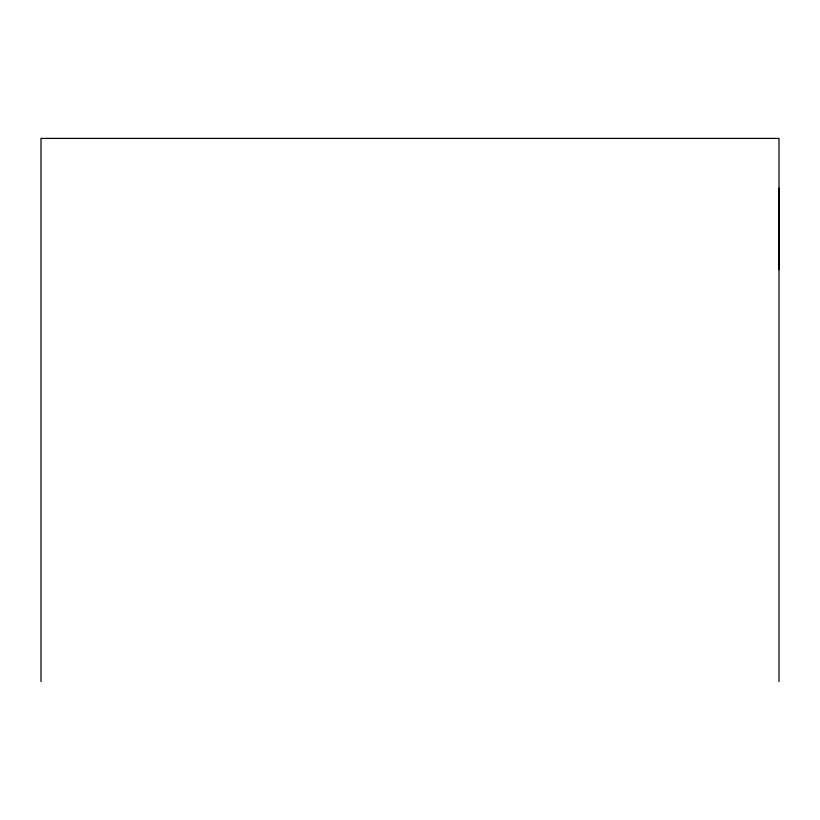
<?xml version="1.0" encoding="UTF-8"?>
<svg xmlns="http://www.w3.org/2000/svg" width="820" height="820" viewBox="0 0 820 820"><rect width="100%" height="100%" fill="white"/><g stroke="black" fill="none" stroke-linecap="round" stroke-linejoin="round"><path stroke-width="1.23" d="M779 269.636L779 188.231M779 681.594L779 138.406L41 138.406L41 681.594"/></g></svg>
